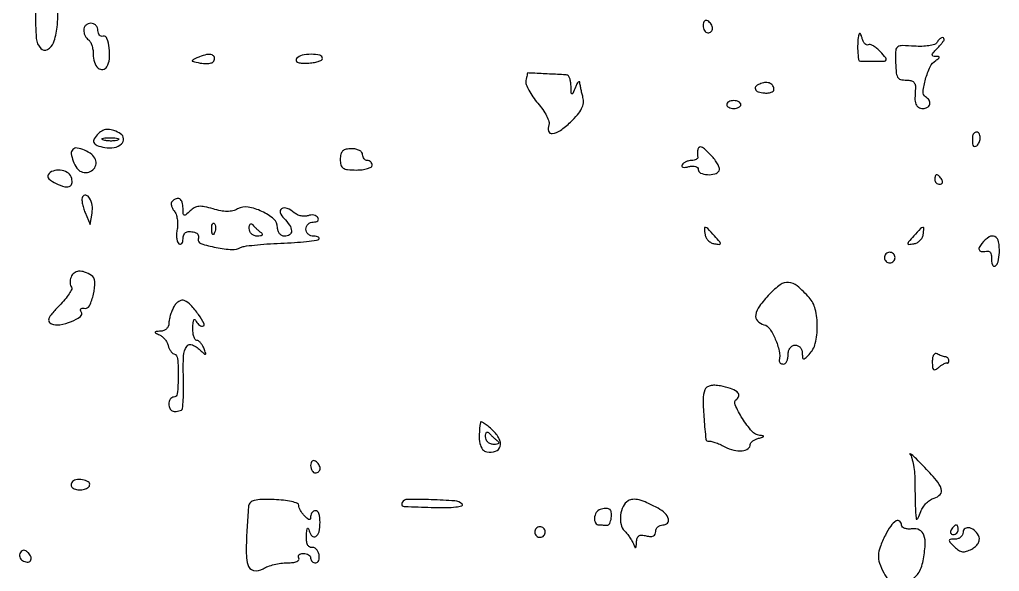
# Model space of a CAD drawing. Extents: x 0 to 5034, y 0 to 2560.
# Drawn here: x 2927.4 to 3134.7, y 747.2 to 863.8 of the extents above; entities that cross this region are included whole.
import ezdxf

# ---------------------------------------------------------------- set-up
doc = ezdxf.new("R2010")
doc.units = 0

msp = doc.modelspace()

# ---------------------------------------------------------------- linework, layer by layer
for points in [[(2932.01699, 873.520472, 0.153734), (2931.043898, 871.137217, 0.019083), (2930.792171, 865.471816, 0.017941), (2930.960452, 859.795321, 0.181939), (2931.918125, 857.681875, 0.332194), (2933.330596, 857.477136, 0.17491), (2934.573382, 858.874325, 0.071413), (2935.374938, 862.177255, 0.031206), (2935.524495, 866.693728, 0.019371), (2935.216931, 871.207882, 0.092223), (2934.478716, 873.675459, 0.314519), (2933.37174, 874.261268, 0.191116)], [(2941, 861.559017, 0.061875), (2941.074167, 860.961978, 0.051278), (2941.29375, 860.359775, 0.053305), (2941.617164, 859.842344, 0.08825), (2942, 859.5, -0.128561), (2942.384387, 859.096789, -0.04604), (2942.70625, 858.363811, -0.041947), (2942.926129, 857.457084, -0.038534), (2943, 856.5, 0.077599), (2943.269948, 854.771083, 0.12992), (2944.056721, 853.538641, 0.231826), (2945.029878, 853.249688, 0.215823), (2945.896545, 853.832606, 0.11975), (2946.426582, 855.458087, 0.049161), (2946.376622, 857.792313, 0.052345), (2945.91759, 859.804969, 0.382301), (2945.125061, 860.25, -0.137022), (2944.696806, 860.273015, -0.128682), (2944.330487, 860.514062, -0.107905), (2944.084601, 860.945647, -0.075866), (2944, 861.5, 0.099038), (2943.885486, 862.072457, 0.097945), (2943.559375, 862.559375, 0.097945), (2943.072457, 862.885486, 0.099038), (2942.5, 863, 0.095012), (2941.927451, 862.890211, 0.096907), (2941.440625, 862.576711, 0.098834), (2941.114729, 862.108867, 0.103216)], [(3072, 862.559017, 0.062283), (3072.074545, 861.962904, 0.080552), (3072.29375, 861.457961, 0.097988), (3072.618621, 861.120018, 0.153634), (3073, 861, 0.092995), (3073.381732, 861.071618, 0.096318), (3073.70625, 861.276414, 0.099231), (3073.923444, 861.581949, 0.105429), (3074, 861.940983, 0.089642), (3073.926698, 862.346558, 0.053229), (3073.70625, 862.7871, 0.051032), (3073.382515, 863.193797, 0.06081), (3073, 863.5, 0.139169), (3072.620352, 863.607943, 0.191142), (3072.29375, 863.478525, 0.138808), (3072.073267, 863.110654, 0.066118)], [(3105.016001, 860.75, 0.053403), (3104.736789, 859.158834, 0.029097), (3104.719267, 857.173469, 0.02153), (3104.887291, 855.360276, 0.375073), (3105.3, 855), (3106.574278, 855), (3108.654988, 855, 0.009749), (3110.364364, 855.033332, 0.287198), (3110.70814, 855.267682, 0.284891), (3110.649072, 855.68098, 0.009633), (3109.521341, 856.976419, 0.032334), (3108.778583, 857.697494, 0.04572), (3108.025858, 858.22872, 0.054713), (3107.368342, 858.51753, 0.217886), (3106.942035, 858.464176, -0.215817), (3106.604594, 858.420588, -0.125135), (3106.248592, 858.636717, -0.082845), (3105.925361, 859.098322, -0.047638), (3105.691683, 859.737757, 0.020106), (3105.500061, 860.367532, 0.063336), (3105.303583, 860.762029, 0.252934), (3105.143428, 860.846783, 0.331845)], [(3121.45728, 858.930877, -0.181119), (3120.946244, 858.535185, -0.034876), (3119.786757, 858.26273, -0.033075), (3118.31585, 858.122661, -0.025228), (3116.698263, 858.157657, 0.012693), (3114.16675, 858.275947, 0.142854), (3113.20543, 858.017661, 0.230652), (3112.765165, 857.332526, 0.038628), (3112.7, 855.726781, 0.007551), (3112.856112, 852.713348, 0.099501), (3113.147132, 851.641874, 0.2224), (3113.767445, 851.15087, 0.058036), (3115.062858, 851, -0.061352), (3115.950689, 850.890649, -0.126472), (3116.561643, 850.559489, -0.143474), (3116.890327, 850.008011, -0.088693), (3116.947704, 849.25, 0.021615), (3116.825454, 847.150047, 0.091534), (3117.034745, 845.913254, 0.17345), (3117.586521, 845.249689, 0.134207), (3118.5, 845, 0.125289), (3119.460311, 845.24447, 0.213831), (3119.952883, 845.891177, 0.20105), (3119.812419, 846.723395, 0.113789), (3119.073673, 847.454468, -0.291371), (3118.544752, 848.548916, -0.039035), (3119.064226, 851.180525, -0.041365), (3120.041657, 853.812318, -0.142694), (3121.231729, 855.164378, 0.013478), (3121.87779, 855.599308, 0.259618), (3121.977916, 855.810174, 0.36902), (3121.841551, 855.950313, 0.02011), (3121.178571, 855.984687, -0.083657), (3120.64273, 856.081371, -0.359832), (3120.489515, 856.340164, -0.140477), (3120.696888, 856.785962, -0.01772), (3121.428571, 857.571429, 0.012651), (3122.030458, 858.20457, 0.017208), (3122.538393, 858.807143, 0.014147), (3122.922803, 859.325957, 0.153536), (3123, 859.571429, 0.235128), (3122.832242, 859.908445, 0.266185), (3122.47767, 859.953631, 0.108049), (3121.961238, 859.5936, 0.048324)], [(2965.5, 855.945153, 0.014061), (2964.766212, 855.625703, 0.031637), (2964.234375, 855.333795, 0.062942), (2963.967536, 855.11314, 0.55915), (2964, 854.993774, 0.025368), (2965.626387, 854.604648, 0.047516), (2966.972435, 854.48432, 0.063656), (2967.970698, 854.617823, 0.191577), (2968.512341, 855.019968, 0.204716), (2968.629195, 855.794598, 0.260322), (2968.137669, 856.308167, 0.120045), (2966.991353, 856.375925, 0.050687)], [(2986.028358, 855.535456, 0.227365), (2985.921654, 855.110858, 0.250729), (2986.190136, 854.787046, 0.084083), (2986.984863, 854.609794, 0.020437), (2988.333969, 854.595221, 0.025005), (2989.547154, 854.692565, 0.039259), (2990.569978, 854.909017, 0.046241), (2991.297544, 855.199141, 0.281863), (2991.5, 855.529747, 0.346224), (2990.948158, 856.231159, 0.0592), (2989.144102, 856.44742, 0.055011), (2987.168391, 856.231473, 0.166175)], [(3034.922891, 852.5, 0.34334), (3034.886578, 852.471733, 0.002064), (3034.778221, 852.036029, 0.007122), (3034.661311, 851.526112, 0.004335), (3034.537, 850.920525, 0.136135), (3034.60009, 850.100837, 0.033552), (3035.148969, 848.853363, 0.031861), (3035.995691, 847.457576, 0.0272), (3037.055586, 846.101361, -0.027211), (3038.101076, 844.763521, -0.034869), (3038.903373, 843.422736, -0.037422), (3039.390669, 842.252957, -0.173281), (3039.373901, 841.531987, 0.164987), (3039.321535, 840.20291, 0.367778), (3040.109256, 839.68873, 0.122203), (3041.814185, 840.34951, 0.037463), (3043.963923, 842.115958, 0.023935), (3045.454989, 843.684099, 0.061254), (3046.325253, 844.983883, 0.085805), (3046.68608, 846.165196, 0.097144), (3046.605147, 847.346133, -0.007058), (3046.377779, 848.244098, -0.006761), (3046.172392, 849.161051, -0.006717), (3046.013017, 849.974843, -0.024059), (3045.943369, 850.5, 0.286222), (3045.822639, 850.66172, 0.305644), (3045.631629, 850.61875, 0.06802), (3045.337301, 850.206853, 0.01969), (3045, 849.5, -0.003751), (3044.423348, 848.185338, -0.368608), (3044.252774, 848.104278, -0.326773), (3044.12689, 848.261086, -0.003386), (3044.070285, 849.75, 0.031359), (3043.988612, 850.617001, 0.045761), (3043.800334, 851.360311, 0.055544), (3043.543515, 851.891274, 0.232342), (3043.25, 852.072334, 0.010947), (3042.510039, 852.12738, 0.000262), (3039.060914, 852.30633, 0.000232), (3035.581776, 852.483397, 0.012597)], [(3084.25, 850.281721, 0.081693), (3083.246004, 849.7235, 0.325296), (3083.068028, 849.083755, 0.232273), (3083.653848, 848.530648, 0.056321), (3085, 848.274953, 0.041931), (3085.765849, 848.28156, 0.064271), (3086.4125, 848.42671, 0.087594), (3086.848884, 848.67884, 0.221557), (3087, 849.003132, 0.14087), (3086.778124, 849.775025, 0.14495), (3086.182071, 850.301087, 0.118414), (3085.288335, 850.481771, 0.077193)], [(3077, 845.833333, 0.17482), (3077.114688, 845.515341, 0.093122), (3077.440625, 845.244792, 0.073362), (3077.926139, 845.06169, 0.053595), (3078.5, 845, 0.053595), (3079.073861, 845.06169, 0.073362), (3079.559375, 845.244792, 0.093122), (3079.885312, 845.515341, 0.17482), (3080, 845.833333, 0.17482), (3079.885312, 846.151326, 0.093122), (3079.559375, 846.421875, 0.073362), (3079.073861, 846.604977, 0.053595), (3078.5, 846.666667, 0.053595), (3077.926139, 846.604977, 0.073362), (3077.440625, 846.421875, 0.093122), (3077.114688, 846.151326, 0.17482)], [(2944.097244, 839.697244, 0.053334), (2943.193453, 838.57693, 0.259496), (2943.142777, 837.792004, 0.203136), (2943.808884, 837.19989, 0.034252), (2945.49365, 836.756463, 0.0936), (2947.4511, 836.752104, 0.133727), (2949.006787, 837.504174, 0.24446), (2949.440456, 838.605589, 0.231023), (2948.798558, 839.632852, 0.046417), (2947.385953, 840.342336, 0.089988), (2946.150179, 840.584088, 0.108412), (2945.064176, 840.36136, 0.092042)], [(3129, 839), (3129, 838.146875), (3129, 837.5, 0.241463), (3129.242332, 837.027459, 0.301015), (3129.724355, 837.008985, 0.127588), (3130.299205, 837.601195, 0.093015), (3130.598844, 838.472506, 0.057239), (3130.617186, 839.056917, 0.085168), (3130.489419, 839.551299, 0.112739), (3130.240939, 839.879956, 0.176526), (3129.911516, 840, 0.108912), (3129.563763, 839.923342, 0.099759), (3129.267758, 839.70625, 0.095344), (3129.069259, 839.381784, 0.089971)], [(2948.269032, 838.344063, -0.06278), (2947.671085, 838.185595, -0.030339), (2946.880008, 838.127736, -0.029507), (2946.036634, 838.167106, -0.037336), (2945.269032, 838.307009, -0.087174), (2944.883358, 838.48334, -0.597527), (2944.900903, 838.643467, -0.080377), (2945.431793, 838.764444, -0.012823), (2946.5, 838.805051, -0.014395), (2947.580113, 838.787295, -0.052471), (2948.257153, 838.684921, -0.333666), (2948.386009, 838.52287, -0.31318)], [(2938.666667, 836.333333, 0.236069), (2938.371106, 835.446643, 0.055243), (2938.773867, 833.884144, 0.054859), (2939.539042, 832.386175, 0.1569), (2940.439226, 831.661695, 0.124099), (2941.76317, 831.502764, 0.145172), (2942.916984, 832.012215, 0.158398), (2943.54201, 833.025988, 0.15234), (2943.464695, 834.231408, 0.136088), (2942.674854, 835.299091, 0.062697), (2941.177972, 836.192562, 0.06542), (2939.617353, 836.645118, 0.238627)], [(2995.25, 834.25, 0.064771), (2995.402541, 833.077399, 0.183021), (2995.875, 832.416667, 0.12411), (2996.807962, 832.085545, 0.023527), (2998.625, 832, 0.028045), (2999.918149, 832.072589, 0.044005), (3001.008594, 832.29375, 0.054726), (3001.773177, 832.614669, 0.272471), (3002, 833, 0.099038), (3001.923658, 833.381638, 0.097945), (3001.70625, 833.70625, 0.097945), (3001.381638, 833.923658, 0.099038), (3001, 834, -0.124206), (3000.618619, 834.096224, -0.10078), (3000.29375, 834.367188, -0.090584), (3000.075441, 834.772497, -0.078509), (3000, 835.25, 0.183106), (2999.819198, 835.727156, 0.090728), (2999.302344, 836.132812, 0.07062), (2998.533783, 836.407686, 0.050659), (2997.625, 836.5, 0.050381), (2996.476388, 836.38397, 0.140164), (2995.763889, 836.013158, 0.146891), (2995.374754, 835.334659, 0.05732)], [(3070.881579, 836.25, 0.024514), (3070.844695, 835.908478, 0.014642), (3070.83273, 835.5, 0.014642), (3070.844695, 835.091522, 0.024514), (3070.881579, 834.75, -0.197454), (3070.813714, 834.464393, -0.108359), (3070.541925, 834.220312, -0.078529), (3070.101902, 834.055126, -0.050641), (3069.559017, 834, 0.056553), (3068.966253, 833.93274, 0.049897), (3068.376706, 833.733645, 0.052741), (3067.877374, 833.440555, 0.095554), (3067.557637, 833.093259, 0.236417), (3067.53149, 832.80112, 0.238295), (3067.749762, 832.606613, 0.095442), (3068.266748, 832.570513, 0.033809), (3068.99862, 832.70989, -0.049732), (3069.773944, 832.832146, -0.086512), (3070.419092, 832.757246, -0.126766), (3070.841148, 832.504046, -0.197055), (3071, 832.116631, 0.299221), (3071.494818, 831.363817, 0.086985), (3072.912858, 831.02536, 0.077886), (3074.489926, 831.175149, 0.194153), (3075.406403, 831.848556, 0.207146), (3075.47513, 832.319019, 0.048745), (3075.188001, 833.079836, 0.042244), (3074.655552, 833.962636, 0.030726), (3073.926464, 834.848556, 0.012901), (3072.511413, 836.290965, 0.084656), (3071.678502, 836.861112, 0.294471), (3071.181441, 836.790356, 0.17682)], [(2933.494772, 830.991541, 0.37152), (2933.629481, 830.145291, 0.060118), (2935.138395, 829.153646, 0.054438), (2936.987496, 828.473314, 0.196105), (2938.206326, 828.649438, 0.167744), (2938.434894, 828.916656, 0.074986), (2938.539695, 829.373475, 0.061904), (2938.51259, 829.939717, 0.04877), (2938.349337, 830.532025, 0.175807), (2937.510674, 831.498981, 0.103845), (2936.034084, 831.957887, 0.103901), (2934.49827, 831.78409, 0.176159)], [(3121, 830, 0.105053), (3121.081062, 829.618444, 0.099167), (3121.311086, 829.29375, 0.09642), (3121.654762, 829.076123, 0.093332), (3122.059017, 829, 0.108972), (3122.413961, 829.078288, 0.182303), (3122.6254, 829.29375, 0.161196), (3122.656512, 829.6179, 0.082592), (3122.5, 830, 0.029505), (3122.231006, 830.382774, 0.035638), (3121.933975, 830.70625, 0.038439), (3121.65171, 830.934461, 0.151918), (3121.440983, 831, 0.210953), (3121.272352, 830.92554, 0.081139), (3121.129539, 830.70625, 0.061769), (3121.032345, 830.382849, 0.042167)], [(2940.730281, 826.337132, 0.142796), (2940.606377, 825.853359, 0.033383), (2940.690573, 825.011533, 0.031769), (2940.923026, 824.018499, 0.02656), (2941.29085, 823), (2942.346874, 820.5), (2942.758102, 822.865335, 0.08069), (2942.776954, 824.562984, 0.094961), (2942.242571, 826.07713, 0.207024), (2941.461781, 826.65107, 0.326401)], [(2959.675343, 825.342009, 0.171318), (2959.507132, 824.990252, 0.082468), (2959.536405, 824.484776, 0.066728), (2959.750777, 823.907684, 0.050993), (2960.126352, 823.347756, -0.090046), (2960.517138, 822.654205, -0.043306), (2960.767535, 821.660946, -0.041059), (2960.85484, 820.548527, -0.046316), (2960.751785, 819.481879, 0.034495), (2960.630368, 818.474262, 0.043794), (2960.664622, 817.538139, 0.050012), (2960.833805, 816.795696, 0.175065), (2961.134109, 816.417116, 0.169554), (2961.462066, 816.344583, 0.189871), (2961.745645, 816.497128, 0.120385), (2961.937484, 816.882027, 0.055748), (2962, 817.440983, -0.103546), (2962.186007, 818.329535, -0.180124), (2962.703334, 818.863963, -0.139134), (2963.559678, 819.009846, -0.054236), (2964.743213, 818.75, -0.138606), (2965.007344, 818.569321, -0.088851), (2965.192559, 818.24445, -0.076634), (2965.271983, 817.826865, -0.06527), (2965.22924, 817.380043, 0.392567), (2965.758475, 816.460919, 0.026041), (2968.983924, 815.643774, 0.029287), (2972.385445, 815.173108, 0.15946), (2974.169155, 815.604544, -0.104277), (2974.912365, 815.872281, -0.007471), (2977.100495, 816.142849, -0.010242), (2979.743058, 816.374942, -0.007549), (2982.676788, 816.527702, 0.00719), (2985.578585, 816.676706, 0.010587), (2988.121056, 816.898095, 0.006182), (2990.233225, 817.153624, 0.164624), (2990.734972, 817.401638, 0.242085), (2990.807032, 817.626313, 0.227709), (2990.667981, 817.824231, 0.093694), (2990.266718, 817.958867, 0.034234), (2989.666667, 818, -0.088788), (2989.030326, 818.113896, -0.094932), (2988.489583, 818.440625, -0.09994), (2988.127828, 818.927758, -0.110331), (2988, 819.5, -0.103052), (2988.119235, 820.072373, -0.098802), (2988.457961, 820.559375, -0.09695), (2988.963945, 820.885705, -0.095165), (2989.559017, 821, 0.062657), (2990.113092, 821.069707, 0.133038), (2990.486454, 821.280921, 0.191608), (2990.62338, 821.59354, 0.14801), (2990.526992, 821.956326, 0.127958), (2990.189531, 822.278798, 0.080917), (2989.67461, 822.464822, 0.071976), (2989.065469, 822.490109, 0.066144), (2988.45524, 822.34445, -0.0892), (2987.78142, 822.215924, -0.056237), (2986.982481, 822.297543, -0.054241), (2986.186851, 822.56345, -0.065546), (2985.520887, 822.982665, 0.075595), (2984.022159, 823.88476, 0.229169), (2982.865589, 823.815699, 0.3725), (2982.57099, 823.002185, 0.105308), (2983.366071, 821.776786, -0.049076), (2984.543573, 820.342292, -0.139343), (2984.937428, 819.122619, -0.255175), (2984.538034, 818.325012, -0.152892), (2983.5, 818, -0.120229), (2982.92789, 818.139586, -0.100704), (2982.440625, 818.533094, -0.091878), (2982.113367, 819.121635, -0.081237), (2982, 819.814788, 0.215435), (2981.184776, 821.619015, 0.071205), (2978.694362, 823.250148, 0.069349), (2975.753315, 824.157375, 0.169326), (2973.550957, 823.768579, -0.072799), (2972.532865, 823.379702, -0.055759), (2971.346944, 823.250977, -0.04644), (2969.963125, 823.384363, -0.027226), (2968.346755, 823.78565, 0.02308), (2966.56736, 824.243098, 0.074341), (2965.35047, 824.312624, 0.10255), (2964.391508, 824.020472, 0.071444), (2963.483035, 823.340178, -0.015427), (2962.609766, 822.519197, -0.282525), (2962.25, 822.45633, -0.290002), (2962.037818, 822.748216, -0.016016), (2962, 823.928571, 0.065836), (2961.832948, 825.191772, 0.192718), (2961.315473, 825.881406, 0.240878), (2960.559705, 825.93709, 0.09685)], [(2968.683114, 818.8125, -0.054073), (2968.461564, 818.395823, -0.470617), (2968.279315, 818.37858, -0.168741), (2968.137993, 818.670344, -0.018894), (2968.078947, 819.416667, -0.028489), (2968.089945, 820.112848, -0.077125), (2968.200665, 820.592839, -0.208169), (2968.385309, 820.77538, -0.296942), (2968.604167, 820.729167, -0.126455), (2968.797407, 820.402231, -0.060344), (2968.876576, 819.916927, -0.05415), (2968.839148, 819.359369, -0.051402)], [(2978.5, 818.776946, -0.111066), (2978.749502, 818.485745, -0.327207), (2978.71351, 818.239691, -0.159858), (2978.381294, 818.068396, -0.037587), (2977.75, 818.015313, -0.092982), (2977.077293, 818.13542, -0.098893), (2976.510203, 818.490372, -0.101386), (2976.132985, 819.027441, -0.102919), (2976, 819.666667, -0.043317), (2976.050454, 820.247958, -0.152297), (2976.220313, 820.577897, -0.297449), (2976.466001, 820.631514, -0.129577), (2976.75, 820.4283, 0.019542), (2977.109237, 820.02775, 0.01106), (2977.573437, 819.569889, 0.011028), (2978.062566, 819.128314, 0.017789)], [(3072.421612, 818.333129, 0.09263), (3072.646753, 817.67682, 0.072374), (3073.109412, 817.080312, 0.071263), (3073.731133, 816.632391, 0.084275), (3074.419513, 816.408934, 0.016801), (3075.480636, 816.289449, 0.435285), (3075.671436, 816.464567, 0.18237), (3075.53755, 816.827239, 0.005286), (3074.431397, 818.075805, 0.00571), (3072.982671, 819.640342, 0.172957), (3072.512934, 819.878874, 0.473108), (3072.278537, 819.657664, 0.019066)], [(3116.568603, 818.075805, 0.005286), (3115.46245, 816.827239, 0.18237), (3115.328564, 816.464567, 0.435285), (3115.519364, 816.289449, 0.016801), (3116.580487, 816.408934, 0.084275), (3117.268867, 816.632391, 0.071263), (3117.890588, 817.080312, 0.072374), (3118.353247, 817.67682, 0.09263), (3118.578388, 818.333129, 0.019066), (3118.721463, 819.657664, 0.473108), (3118.487066, 819.878874, 0.172957), (3118.017329, 819.640342, 0.00571)], [(3131, 816.5, 0.054609), (3130.414392, 815.613182, 0.290849), (3130.465075, 815.061273, 0.232224), (3131.025661, 814.785775, 0.039276), (3132.25, 814.881579, -0.197454), (3132.535607, 814.813714, -0.108359), (3132.779687, 814.541925, -0.078529), (3132.944874, 814.101902, -0.050641), (3133, 813.559017, 0.061443), (3133.198185, 811.952355, 0.508218), (3133.776262, 811.718152, 0.202695), (3134.411428, 812.61665, 0.040721), (3134.678911, 814.601043, 0.058762), (3134.533594, 816.840407, 0.232062), (3133.73397, 817.918336, 0.271632), (3132.507035, 817.852065, 0.073544)], [(3110.552786, 814.08541, 0.099038), (3110.401684, 813.679226, 0.097945), (3110.417584, 813.244476, 0.097945), (3110.597789, 812.848514, 0.099038), (3110.91459, 812.552786, 0.099038), (3111.320774, 812.401684, 0.097945), (3111.755524, 812.417584, 0.097945), (3112.151486, 812.597789, 0.099038), (3112.447214, 812.91459, 0.099038), (3112.598316, 813.320774, 0.097945), (3112.582416, 813.755524, 0.097945), (3112.402211, 814.151486, 0.099038), (3112.08541, 814.447214, 0.099038), (3111.679226, 814.598316, 0.097945), (3111.244476, 814.582416, 0.097945), (3110.848514, 814.402211, 0.099038)], [(2938.314606, 809.377467, 0.048863), (2938.1473, 808.770017, 0.052256), (2938.106247, 808.155383, 0.058395), (2938.188917, 807.624153, 0.129303), (2938.394045, 807.272621, -0.319591), (2938.466892, 806.839776, -0.030693), (2937.911908, 805.855225, -0.030131), (2937.026076, 804.65272, -0.018659), (2935.852426, 803.347742, 0.012766), (2934.279665, 801.63991, 0.076575), (2933.633759, 800.622982, 0.220158), (2933.647211, 799.963202, 0.189884), (2934.162393, 799.491178, 0.133876), (2935.970111, 799.309368, 0.053775), (2938.382104, 799.985689, 0.061256), (2940.290042, 801.035905, 0.393288), (2940.485845, 802.022904, -0.086296), (2940.336843, 802.394435, -0.225521), (2940.401984, 802.667259, -0.206628), (2940.662955, 802.80488, -0.074091), (2941.091366, 802.774777, 0.349545), (2942.206284, 803.319508, 0.056742), (2943.044871, 805.764404, 0.053566), (2943.34108, 808.445633, 0.259307), (2942.627158, 809.738783, 0.055216), (2941.188154, 810.431417, 0.105859), (2939.922991, 810.593406, 0.142267), (2938.946582, 810.218927, 0.139781)], [(3086.060333, 805.755371, 0.028196), (3083.941146, 803.22215, 0.115722), (3083.148724, 801.398165, 0.237009), (3083.519818, 800.13623, 0.141835), (3084.892715, 799.317805, -0.183431), (3086.110112, 798.451253, -0.046214), (3087.29056, 796.274963, -0.046934), (3088.092686, 793.778083, -0.098708), (3088.133781, 791.75, 0.137199), (3088.161332, 791.464423, 0.122687), (3088.333048, 791.220312, 0.103539), (3088.627963, 791.056404, 0.075374), (3089, 791, 0.191087), (3089.381882, 791.151477, 0.088204), (3089.70625, 791.5875, 0.068025), (3089.926307, 792.234582, 0.048028), (3090, 793, -0.072314), (3090.111864, 793.769411, -0.08892), (3090.4375, 794.416667, -0.10214), (3090.924246, 794.846791, -0.130775), (3091.5, 795, -0.113529), (3092.072194, 794.868382, -0.100281), (3092.559375, 794.496429, -0.093977), (3092.886277, 793.940316, -0.086218), (3093, 793.285714, 0.021931), (3093.041533, 792.339261, 0.340431), (3093.248102, 792.114821, 0.231543), (3093.598127, 792.217172, 0.01258), (3094.45127, 793.035714, 0.137769), (3095.748552, 795.370705, 0.058331), (3096.16975, 798.96119, 0.058099), (3095.747757, 802.588373, 0.126589), (3094.454216, 805.05059, 0.032335), (3091.923722, 807.507202, 0.156809), (3090.099693, 808.267343, 0.181235), (3088.329709, 807.768305, 0.04613)], [(2960.015254, 803.028503, 0.029209), (2959.626503, 802.187509, 0.022352), (2959.298231, 801.228796, 0.02281), (2959.0715, 800.300632, 0.048532), (2959, 799.565741, -0.10969), (2958.86614, 798.962913, -0.095799), (2958.485938, 798.43929, -0.091012), (2957.91825, 798.075239, -0.087361), (2957.25, 797.929715, 0.00889), (2956.297618, 797.874491, 0.30205), (2956.127448, 797.741773, 0.371832), (2956.201106, 797.562697, 0.01078), (2957, 797.179715, -0.064856), (2957.597995, 796.808958, -0.047339), (2958.154844, 796.259041, -0.047901), (2958.590443, 795.624135, -0.073187), (2958.825, 795, 0.049232), (2959.017878, 794.401486, 0.047105), (2959.32625, 793.842708, 0.050764), (2959.696961, 793.40246, 0.106303), (2960.075, 793.166667, -0.295261), (2960.852627, 792.145266, -0.021176), (2960.980159, 788.413735, -0.020997), (2960.794938, 784.72486, -0.387472), (2960, 784, 0.148195), (2959.618646, 783.884432, 0.098894), (2959.29375, 783.559375, 0.082425), (2959.074694, 783.073457, 0.064853), (2959, 782.5, 0.111835), (2959.192408, 781.65053, 0.172898), (2959.720431, 781.125143, 0.138729), (2960.562602, 780.985095, 0.063917), (2961.651831, 781.25, 0.284663), (2961.90411, 781.58192, 0.008372), (2962.047877, 783.409375, 0.014405), (2962.121571, 785.644657, 0.009143), (2962.084737, 788.25, -0.018835), (2962.108176, 792.719433, -0.140551), (2962.773356, 794.712103, -0.365747), (2963.993178, 795.04717, -0.087351), (2965.859246, 793.75, 0.009992), (2966.538647, 793.10202, 0.377046), (2966.734694, 793.097977, 0.309425), (2966.79283, 793.307933, 0.008433), (2966.452257, 794.25, 0.041581), (2966.131368, 794.919621, 0.049497), (2965.719407, 795.485937, 0.056865), (2965.283009, 795.875983, 0.155169), (2964.893011, 796, -0.264142), (2964.555325, 796.191775, -0.062586), (2964.285513, 796.807812, -0.04838), (2964.113588, 797.696403, -0.030793), (2964.078947, 798.75, -0.017437), (2964.141588, 799.734045, -0.068218), (2964.282867, 800.325, -0.378789), (2964.467484, 800.420113, -0.239112), (2964.662281, 800.25, 0.061144), (2964.926926, 799.772026, 0.059456), (2965.301488, 799.367188, 0.064557), (2965.724141, 799.092379, 0.112364), (2966.130018, 799, 0.562285), (2966.453593, 799.532119, 0.035341), (2965.280561, 801.450719, 0.031758), (2963.641253, 803.465896, 0.109429), (2962.265254, 804.420262, 0.150598), (2961.716815, 804.46946, 0.086332), (2961.094984, 804.219853, 0.072447), (2960.49543, 803.716293, 0.059109)], [(3120.5, 791.489545, 0.020203), (3120.54852, 790.28921, 0.203152), (3120.775731, 789.85453, 0.313969), (3121.171866, 789.82283, 0.041056), (3121.903695, 790.335037, -0.021266), (3122.46664, 790.763167, -0.031492), (3122.996781, 791.084355, -0.032317), (3123.437519, 791.279665, -0.24944), (3123.653695, 791.25, 0.204068), (3123.784452, 791.220393, 0.198837), (3123.898273, 791.29375, 0.106591), (3123.975481, 791.479793, 0.045279), (3124, 791.75, 0.098534), (3123.942803, 792.037421, 0.095899), (3123.779687, 792.284186, 0.095889), (3123.536253, 792.452273, 0.098492), (3123.25, 792.515313, -0.059657), (3122.892247, 792.565577, -0.02479), (3122.426563, 792.713891, -0.024099), (3121.937899, 792.92401, -0.028624), (3121.5, 793.169821, 0.225781), (3121.116949, 793.217808, 0.180541), (3120.788889, 792.954292, 0.094322), (3120.569302, 792.350391, 0.040187)], [(3072.387087, 785.566349, 0.095767), (3072.017095, 783.479293, 0.01539), (3072.209268, 779.329205, 0.009229), (3072.612962, 775.115239, 0.461626), (3073.225758, 774.703274, -0.133915), (3073.655982, 774.706217, -0.018648), (3074.51637, 774.443181, -0.020236), (3075.532853, 774.043709, -0.015916), (3076.600181, 773.532404, 0.058195), (3078.499093, 772.812613, 0.084859), (3080.27966, 772.675688, 0.127853), (3081.521123, 773.124487, 0.247257), (3082, 774.033665, -0.174536), (3082.124976, 774.380781, -0.062386), (3082.514062, 774.746907, -0.052514), (3083.080285, 775.075224, -0.041253), (3083.75, 775.310674, 0.008323), (3084.601865, 775.548506, 0.227866), (3084.769679, 775.700809, 0.480431), (3084.696491, 775.831648, 0.014973), (3084, 775.926325, -0.190137), (3082.347547, 776.788606, -0.037436), (3080.313045, 779.525599, -0.036876), (3078.778355, 782.398236, -0.37474), (3079.147561, 783.591198, 0.253152), (3079.56418, 784.316587, 0.233063), (3079.201415, 785.102389, 0.091638), (3077.829328, 785.847658, 0.034309), (3075.696899, 786.383589, 0.035949), (3074.472447, 786.513579, 0.069103), (3073.492659, 786.411227, 0.094723), (3072.791504, 786.088852, 0.147188)], [(3024.9, 778.674314, 0.026303), (3024.654848, 776.091451, 0.064092), (3024.818745, 774.189748, 0.103776), (3025.362883, 772.973865, 0.20205), (3026.256312, 772.432887, 0.116705), (3028.117083, 772.594489, 0.25245), (3029.0744, 773.607291, 0.194268), (3028.877806, 775.223025, 0.078101), (3027.487513, 777.011731, 0.015471), (3026.525612, 777.860928, 0.030308), (3025.701332, 778.464085, 0.041096), (3025.098413, 778.784875, 0.49246)], [(3028.5, 774.776946, -0.111066), (3028.749502, 774.485745, -0.327207), (3028.71351, 774.239691, -0.159858), (3028.381294, 774.068396, -0.037587), (3027.75, 774.015313, -0.092982), (3027.077293, 774.13542, -0.098893), (3026.510203, 774.490372, -0.101386), (3026.132985, 775.027441, -0.102919), (3026, 775.666667, -0.043317), (3026.050454, 776.247958, -0.152297), (3026.220313, 776.577897, -0.297449), (3026.466001, 776.631514, -0.129577), (3026.75, 776.4283, 0.019542), (3027.109237, 776.02775, 0.01106), (3027.573437, 775.569889, 0.011028), (3028.062566, 775.128314, 0.017789)], [(3115.754639, 771.993755, -0.08868), (3116.173276, 771.121846, -0.023491), (3116.517346, 769.609929, -0.023071), (3116.751942, 767.824595, -0.021897), (3116.826555, 765.993755, 0.003207), (3116.832824, 764.126616, 0.003071), (3116.862966, 762.232541, 0.003041), (3116.909997, 760.56151, 0.011027), (3116.969796, 759.5, 0.008692), (3117.084471, 758.305519, 0.471401), (3117.252182, 758.196431, 0.22055), (3117.471312, 758.395905, 0.004273), (3118.066052, 759.844317, -0.055193), (3118.565644, 760.777913, -0.045749), (3119.286261, 761.645608, -0.047656), (3120.106443, 762.323999, -0.085216), (3120.900967, 762.684353, 0.149038), (3122.165921, 763.462825, 0.270329), (3122.394153, 764.617256, 0.094866), (3121.353487, 766.426335, 0.014609), (3118.544691, 769.5, 0.004382), (3117.121475, 770.943332, 0.013569), (3116.126385, 771.882541, 0.091377), (3115.814991, 772.072232, 0.744625)], [(2989, 769.559017, 0.062283), (2989.074545, 768.962904, 0.080552), (2989.29375, 768.457961, 0.097988), (2989.618621, 768.120018, 0.153634), (2990, 768, 0.092995), (2990.381732, 768.071618, 0.096318), (2990.70625, 768.276414, 0.099231), (2990.923444, 768.581949, 0.105429), (2991, 768.940983, 0.089642), (2990.926698, 769.346558, 0.053229), (2990.70625, 769.7871, 0.051032), (2990.382515, 770.193797, 0.06081), (2990, 770.5, 0.139169), (2989.620352, 770.607943, 0.191142), (2989.29375, 770.478525, 0.138808), (2989.073267, 770.110654, 0.066118)], [(2938.487659, 765.980032, 0.086456), (2938.347192, 765.629461, 0.102024), (2938.345313, 765.272696, 0.11056), (2938.481778, 764.965717, 0.11748), (2938.733688, 764.754232, 0.085984), (2939.764165, 764.443417, 0.076224), (2940.8851, 764.477903, 0.087776), (2941.803236, 764.82141, 0.194412), (2942.25, 765.404671, 0.34024), (2941.96037, 766.116771, 0.094491), (2940.74709, 766.546191, 0.079865), (2939.313066, 766.535234, 0.215807)], [(2975.881978, 761.018989, 0.007986), (2975.353486, 752.446276, 0.068418), (2975.702062, 748.627388, 0.289528), (2976.939067, 747.404879, 0.195089), (2978.955919, 747.75, -0.052309), (2979.94828, 748.229723, -0.02624), (2981.282957, 748.632812, -0.025728), (2982.721304, 748.908526, -0.0345), (2984.045448, 749, 0.027816), (2985.236182, 749.066293, 0.06902), (2986.08068, 749.281079, 0.144983), (2986.489331, 749.608062, 0.298842), (2986.5, 750, -0.139169), (2986.392057, 750.379648, -0.191142), (2986.521475, 750.70625, -0.138808), (2986.889346, 750.926733, -0.066118), (2987.440983, 751, -0.062283), (2988.037096, 750.925455, -0.080552), (2988.542039, 750.70625, -0.097988), (2988.879982, 750.381379, -0.153634), (2989, 750, 0.106506), (2989.082205, 749.618461, 0.099407), (2989.315289, 749.29375, 0.096023), (2989.663585, 749.07607, 0.092041), (2990.073324, 749, 0.178353), (2990.45112, 749.13919, 0.122846), (2990.718937, 749.514063, 0.090391), (2990.831128, 750.080361, 0.057712), (2990.763934, 750.75, 0.066051), (2990.528611, 751.400287, 0.082719), (2990.1439, 751.9125, 0.098335), (2989.674146, 752.210627, 0.145115), (2989.19061, 752.25, -0.220337), (2988.721548, 752.358233, -0.12675), (2988.359813, 752.826136, -0.07669), (2988.147819, 753.646486, -0.035506), (2988.116001, 754.75, -0.01055), (2988.186698, 755.866135, -0.11129), (2988.323475, 756.299046, -0.605212), (2988.492068, 756.29139, -0.045473), (2988.691683, 755.737757, 0.056469), (2988.935574, 755.105169, 0.095139), (2989.287851, 754.660981, 0.13522), (2989.687459, 754.471988, 0.183658), (2990.075682, 754.546774, 0.205798), (2990.785047, 755.558928, 0.054866), (2990.977467, 757.562507, 0.058643), (2990.731237, 759.430949, 0.343256), (2990, 760, 0.119248), (2989.618586, 759.907722, 0.100665), (2989.29375, 759.6475, 0.092192), (2989.075612, 759.25832, 0.081935), (2989, 758.8, -0.062392), (2988.935444, 758.284668, -0.354168), (2988.729167, 758.130833, -0.168458), (2988.378983, 758.268174, -0.019466), (2987.75, 758.85, -0.037208), (2987.271657, 759.405376, -0.034447), (2986.867188, 760.039518, -0.036275), (2986.587354, 760.655553, -0.088698), (2986.5, 761.144102, 0.315076), (2986.208295, 761.56106, 0.030442), (2984.957812, 761.932873, 0.030029), (2983.262279, 762.220619, 0.018694), (2981.25, 762.363091, 0.01264), (2978.605399, 762.384305, 0.057084), (2977.077081, 762.182474, 0.121551), (2976.237689, 761.737702, 0.193378)], [(3008.344566, 761.75, 0.184378), (3008.249958, 761.252766, 0.320893), (3008.536975, 760.972706, 0.030003), (3009.638611, 760.870939, 0.000611), (3015.201096, 760.698969, 0.011302), (3017.756352, 760.680876, 0.024524), (3019.714768, 760.807485, 0.035625), (3020.947959, 761.038031, 0.579484), (3021.03639, 761.364706, 0.178607), (3019.48977, 762.076412, 0.011861), (3014.523278, 762.345209, 0.01), (3009.49129, 762.397288, 0.257598)], [(3056.13589, 762.083985, 0.145318), (3055.08862, 760.910455, 0.081247), (3054.55932, 759.054755, 0.081239), (3054.648852, 757.126926, 0.145225), (3055.398966, 755.743891, -0.028888), (3055.931484, 755.146008, -0.019209), (3056.473581, 754.40479, -0.019361), (3056.945715, 753.642158, -0.035409), (3057.260338, 752.982143, 0.01598), (3057.561798, 752.280875, 0.44055), (3057.732885, 752.227406, 0.245564), (3057.863768, 752.435163, 0.009577), (3057.921053, 753.366631, -0.065879), (3058.069361, 754.211173, -0.17465), (3058.435477, 754.691562, -0.157578), (3059.053559, 754.856769, -0.051139), (3060, 754.710251, 0.047946), (3060.863891, 754.570873, 0.120594), (3061.487449, 754.681695, 0.169691), (3061.861786, 755.031896, 0.121219), (3062, 755.59362, -0.10582), (3062.114852, 756.13022, -0.099296), (3062.440625, 756.586876, -0.096212), (3062.927393, 756.892981, -0.092647), (3063.5, 757, 0.196391), (3064.45575, 757.390462, 0.274617), (3064.686547, 758.261264, 0.134873), (3063.961926, 759.456341, 0.064814), (3062.5, 760.518123, 0.015905), (3060.144292, 761.705564, 0.048497), (3058.45638, 762.299171, 0.076085), (3057.173547, 762.414131, 0.123389)], [(3050.25, 760.281721, 0.168981), (3049.40789, 759.601836, 0.12077), (3049.027943, 758.441372, 0.153328), (3049.265247, 757.419842, 0.265555), (3050, 757, -0.002316), (3050.433157, 756.997994, -0.001757), (3050.908152, 756.991924, -0.001776), (3051.353822, 756.983078, -0.004146), (3051.687328, 756.972506, 0.307549), (3052.254908, 757.32579, 0.069723), (3052.583151, 758.475574, 0.066064), (3052.591789, 759.722145, 0.238516), (3052.160933, 760.361084, 0.098497), (3051.819561, 760.471514, 0.039523), (3051.326962, 760.489994, 0.037158), (3050.777117, 760.426042, 0.038604)], [(3036.552786, 756.08541, 0.099038), (3036.401684, 755.679226, 0.097945), (3036.417584, 755.244476, 0.097945), (3036.597789, 754.848514, 0.099038), (3036.91459, 754.552786, 0.099038), (3037.320774, 754.401684, 0.097945), (3037.755524, 754.417584, 0.097945), (3038.151486, 754.597789, 0.099038), (3038.447214, 754.91459, 0.099038), (3038.598316, 755.320774, 0.097945), (3038.582416, 755.755524, 0.097945), (3038.402211, 756.151486, 0.099038), (3038.08541, 756.447214, 0.099038), (3037.679226, 756.598316, 0.097945), (3037.244476, 756.582416, 0.097945), (3036.848514, 756.402211, 0.099038)], [(3110.573242, 754.846362, 0.023208), (3109.451886, 752.310387, 0.082559), (3109.09117, 750.577073, 0.09496), (3109.334879, 748.952651, 0.036691), (3110.25, 746.856421, 0.044064), (3111.229856, 745.337882, 0.161807), (3112.1684, 744.711033, 0.127037), (3113.435703, 744.691643, 0.02299), (3115.71526, 745.355519, 0.083694), (3116.720149, 745.899754, 0.075475), (3117.532889, 746.76041, 0.064741), (3118.145709, 747.946763, 0.040537), (3118.557817, 749.456498, 0.027669), (3118.992775, 752.780287, 0.102454), (3118.721319, 754.866427, 0.196837), (3117.778525, 755.936395, 0.150999), (3116.22535, 756.187142, -0.045243), (3115.373241, 756.145142, -0.071093), (3114.653696, 756.2784, -0.099447), (3114.172242, 756.556184, -0.215559), (3114, 756.937142, 0.214582), (3113.622061, 757.777232, 0.329484), (3112.861256, 757.844914, 0.103389), (3111.720048, 756.773462, 0.037049)], [(3124.5, 756, 0.082592), (3124.343488, 755.6179, 0.161196), (3124.3746, 755.29375, 0.182303), (3124.586039, 755.078288, 0.108972), (3124.940983, 755, 0.093332), (3125.345238, 755.076123, 0.09642), (3125.688914, 755.29375, 0.099167), (3125.918938, 755.618444, 0.105053), (3126, 756, 0.042167), (3125.967655, 756.382849, 0.061769), (3125.870461, 756.70625, 0.081139), (3125.727648, 756.92554, 0.210953), (3125.559017, 757, 0.151918), (3125.34829, 756.934461, 0.038439), (3125.066025, 756.70625, 0.035638), (3124.768994, 756.382774, 0.029505)], [(3127, 755.468615, -0.11598), (3126.868287, 754.908427, -0.10048), (3126.496429, 754.431406, -0.093223), (3125.940377, 754.111215, -0.084336), (3125.285714, 754, 0.020599), (3124.296955, 753.959247, 0.369431), (3124.089685, 753.75, 0.208541), (3124.216375, 753.389899, 0.008979), (3125.169049, 752.402379, 0.047676), (3126.067724, 751.660492, 0.116463), (3126.864962, 751.357716, 0.112874), (3127.729428, 751.438974, 0.043246), (3128.846097, 751.917633, 0.058155), (3129.61763, 752.454093, 0.074823), (3130.171893, 753.115251, 0.089262), (3130.440513, 753.80729, 0.140568), (3130.385443, 754.437936, 0.105158), (3129.58939, 755.663763, 0.123058), (3128.402881, 756.375658, 0.214657), (3127.438561, 756.252168, 0.260817)], [(2927.596556, 751.156231, 0.105525), (2927.439393, 750.716563, 0.099247), (2927.470283, 750.240657, 0.096292), (2927.684746, 749.801911, 0.09291), (2928.050219, 749.468963, 0.116221), (2929.032006, 749.141241, 0.258096), (2929.731074, 749.448742, 0.251496), (2929.853466, 750.214666, 0.113251), (2929.296201, 751.103799, 0.053431), (2928.785686, 751.515485, 0.136091), (2928.335356, 751.655459, 0.169261), (2927.940704, 751.531428, 0.094625)]]:
    msp.add_lwpolyline(points, format="xyb", close=True)

doc.saveas('drawing.dxf')
